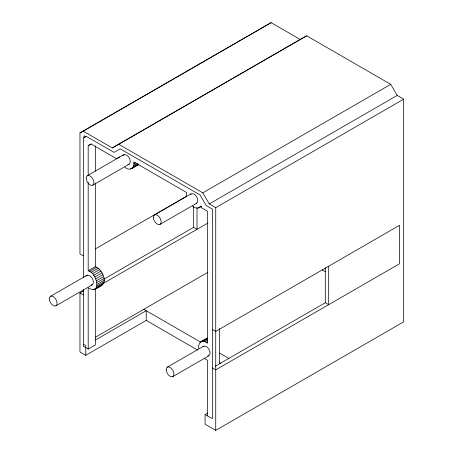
<?xml version="1.0" encoding="UTF-8"?>
<svg xmlns="http://www.w3.org/2000/svg" width="453" height="453" viewBox="0 0 453 453"><rect width="100%" height="100%" fill="white"/><g stroke="black" fill="none" stroke-linecap="round" stroke-linejoin="round"><path stroke-width="0.68" d="M95.436 288.567L95.453 344.858L88.199 349.048L88.182 287.831C101.987 295.996 97.072 272.423 88.182 270.815L88.182 182.451M94.79 289.257C100.47 287.072 106.461 283.374 103.669 276.573C102.316 272.417 99.581 268.363 95.436 266.624L88.182 270.815M124.881 167.134C129.315 171.783 135.441 167.74 133.669 161.925L186.591 192.474L186.568 195.945M122.769 155.713C126.614 151.613 132.757 160.985 129.082 164.224L92.803 185.169M85.911 276.302C90.017 271.585 97.106 283.861 90.968 285.056M190.345 194.728C194.28 190.368 200.968 200.996 196.07 203.454M207.553 337.983C203.301 339.903 197.259 342.7 198.85 348.453M192.457 206.143C194.643 208.204 199.127 209.343 200.719 206.013L201.828 207.961L207.514 211.245L207.514 343.255C205.702 341.834 203.131 340.679 200.906 341.828M202.989 346.67C207.57 343.651 213.431 354.761 207.684 355.99M88.182 175.385L88.182 145.696L91.025 143.992L116.591 158.754L119.071 157.265M83.346 255.837L79.96 253.884L79.96 132.967L271.109 22.65L300.203 39.445L306.67 35.804L390.724 84.332L397.19 95.441L403.651 99.173L403.651 321.856L215.736 430.35L205.09 424.206L205.09 414.512L207.536 413.102M79.96 132.967L271.109 22.65M88.182 145.696L91.206 143.946M83.193 131.144L112.287 147.944L300.203 39.445M112.287 147.944L306.67 35.804M118.409 157.706L119.615 157.004M87.333 175.69L124.213 154.399M133.845 163.816L135.657 162.769M133.697 165.419L137.327 163.329M133.273 166.8L138.108 164.009M130.509 169.088L138.624 164.405M131.647 168.669L138.901 164.479M95.436 248.856L186.625 196.211M154.535 214.92L191.121 193.793M118.754 144.297L202.802 192.825L390.724 84.332M160.005 224.399L196.596 203.272M198.086 208.103L201.364 206.211M199.218 207.684L201.642 206.285M89.49 271.415L96.744 267.23M202.802 192.825L209.269 203.935L397.19 95.441M90.951 272.429L98.205 268.238M50.481 296.33L87.355 275.039M92.355 273.731L99.615 269.546M93.652 275.282L100.906 271.092M94.79 277.015L102.044 272.825M209.269 203.935L215.736 207.667L403.651 99.173M95.719 278.861L102.978 274.677M96.415 280.758L103.669 276.573M55.951 305.803L92.831 284.518M96.84 282.632L104.094 278.442M197.627 350.084L146.228 320.401L85.764 355.311L79.96 351.958L79.96 292.983L83.624 290.866M103.794 279.218L193.629 227.355L197.015 229.309L197.015 207.667M96.987 284.405L104.241 280.214M96.84 286.007L104.094 281.823M96.415 287.389L207.995 222.972M93.652 289.677L102.978 284.297M95.56 337.168L207.921 272.298M95.532 339.976L146.228 310.713L146.228 320.401M199.971 342.598L207.48 338.261M203.335 341.352L207.57 338.912M204.745 341.67L207.763 339.926M206.206 342.349L207.412 341.653M167.344 367.128L204.003 345.962M172.814 376.607L208.867 355.792M215.401 366.166L325.294 302.717L328.68 304.676L328.68 266.211M129.082 164.224L127.825 164.467M100.906 285.486L102.044 285.067M322.179 269.869L325.231 271.636M85.764 136.812L83.998 135.792L83.998 137.831M212.349 329.461L215.736 331.415L399.54 225.3L399.54 263.765L215.736 369.88L212.349 367.927M143.805 309.314L200.69 342.157M219.66 353.108L228.839 358.408M219.66 362.802L220.883 363.504M79.96 292.983L83.346 294.937M83.346 344.223L85.764 345.616L85.764 355.311M205.09 414.512L212.349 418.702L212.349 209.139L206.206 205.594L200.062 194.954L120.204 148.844L114.06 152.395L86.415 136.432L83.346 138.205L83.358 277.615M88.199 349.048L83.358 346.256L83.358 289.643M204.745 358.651L207.514 360.271L207.514 415.911M325.294 267.751L325.294 302.717M219.603 328.431L219.603 363.708M215.736 207.667L215.736 430.35M193.629 206.409L193.629 227.355M95.436 145.747L95.436 171.194M95.436 183.21L95.436 266.624M166.211 369.631A5.47 3.16 60 0 0 172.015 376.851A5.47 3.16 60 0 0 172.015 369.11A5.47 3.16 60 0 0 166.211 369.631M153.403 217.423A5.47 3.16 60 0 0 159.207 224.643A5.47 3.16 60 0 0 159.207 216.908A5.47 3.16 60 0 0 153.403 217.423M86.2 178.199A5.47 3.16 60 0 0 92.004 185.419A5.47 3.16 60 0 0 92.004 177.678A5.47 3.16 60 0 0 86.2 178.199M49.349 298.833A5.47 3.16 60 0 0 55.153 306.052A5.47 3.16 60 0 0 55.153 298.312A5.47 3.16 60 0 0 49.349 298.833"/></g></svg>
